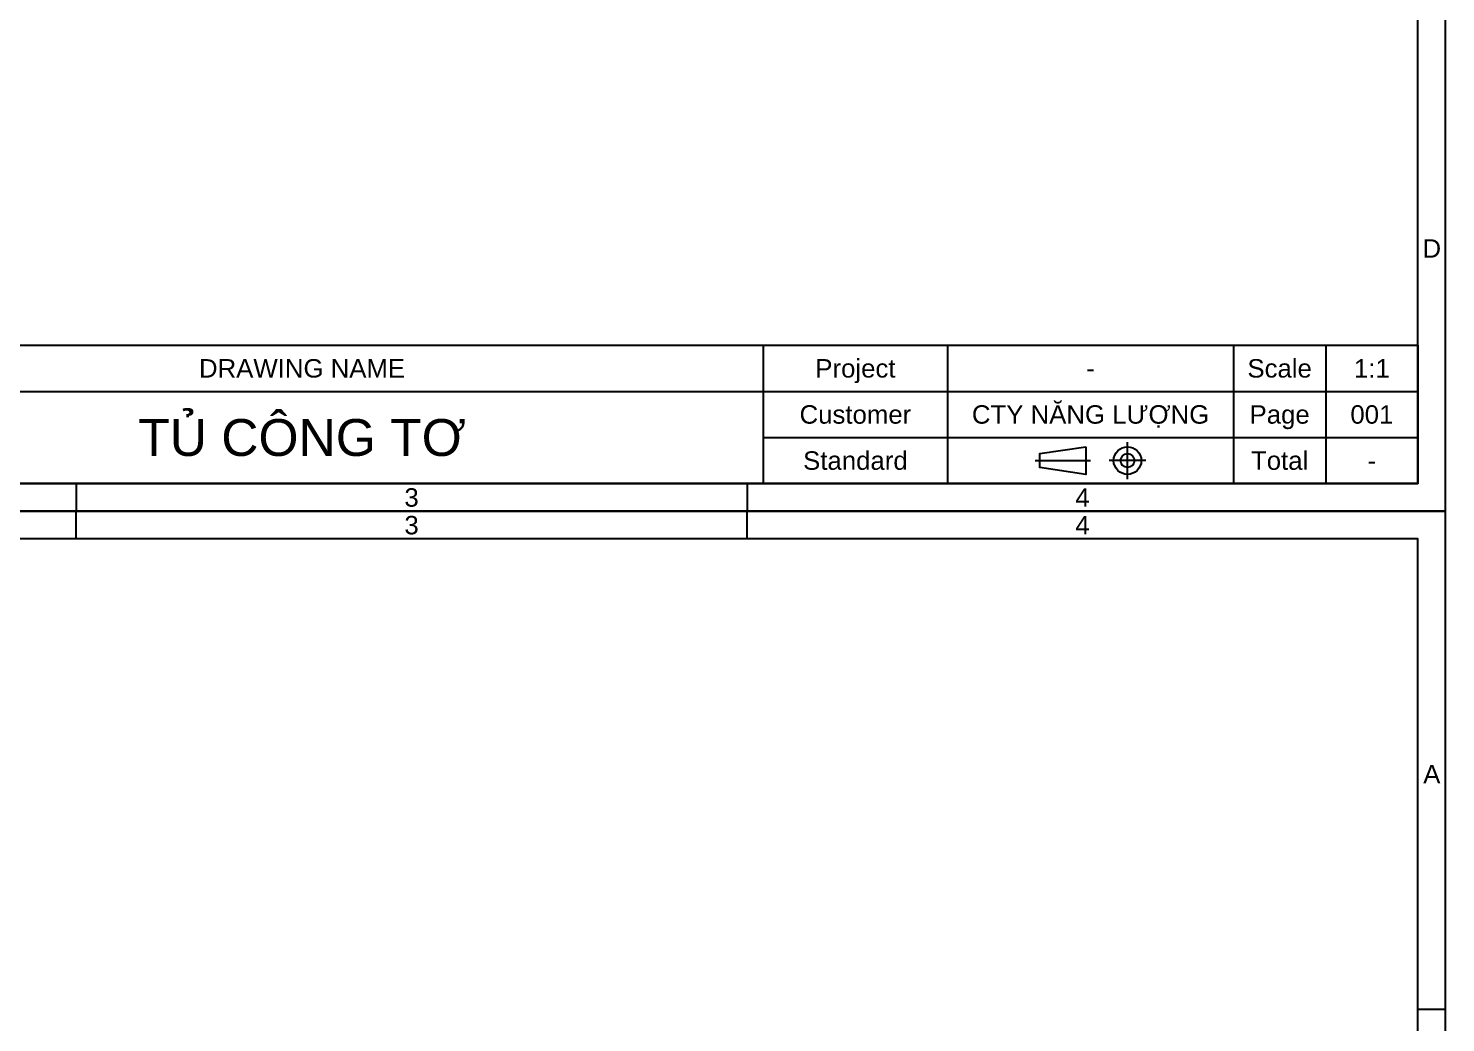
# Model space of a CAD drawing. Header units: millimetres. Extents: x -33730 to 17150, y -76829 to -27437.
# Drawn here: x -4051 to -670, y -40922 to -38551 of the extents above; entities that cross this region are included whole.
import ezdxf
from ezdxf.enums import TextEntityAlignment as Align

# ---------------------------------------------------------------- set-up
doc = ezdxf.new("R2010")
doc.units = ezdxf.units.MM
doc.header["$LTSCALE"] = 3
doc.layers.add('@.TEXT', color=7, linetype='Continuous')
doc.layers.add('@.VISIBLE', color=7, linetype='Continuous')
doc.styles.add('Arial', font='arial.ttf')

# ---------------------------------------------------------------- blocks, each defined once
blk = doc.blocks.new('Standard ISO')
at = {"color": 6}
for p, q in [((4, -2), (4, 2)), ((-6, 0), (0, 0)), ((6, 0), (2, 0))]:
    blk.add_line(p, q, dxfattribs=at)
blk.add_lwpolyline([(-0.5, 1.5), (-0.5, -1.5), (-5.5, -0.75), (-5.5, 0.75), (-0.5, 1.5)])
for radius in [1.5, 0.75]:
    blk.add_circle((4, 0), radius)
blk = doc.blocks.new('KHUNG BAN VE (Made by Tung)')
at = {"layer": '@.VISIBLE', "color": 8}
for p, q in [((148.5, 207), (148.5, 210)), ((221.25, 207), (221.25, 210)), ((294, 156), (297, 156)), ((223, 18), (223, 3)), ((243, 18), (243, 3)), ((274, 18), (274, 3)), ((284, 18), (284, 3)), ((123, 13), (294, 13)), ((223, 8), (294, 8)), ((148.5, 3), (148.5, 0)), ((221.25, 3), (221.25, 0))]:
    blk.add_line(p, q, dxfattribs=at)
for points in [[(0, 0), (297, 0), (297, 210), (0, 210)], [(3, 3), (294, 3), (294, 207), (3, 207)], [(3, 18), (294, 18), (294, 3), (3, 3)]]:
    blk.add_lwpolyline(points, close=True, dxfattribs=at)
blk.add_blockref('Standard ISO', (258.5, 5.5))
at = {"layer": '@.TEXT', "color": 1, "style": 'Arial'}
for s, p in [('3', (184.875, 208.5)), ('4', (257.625, 208.5)), ('A', (295.5, 181.5)), ('D', (295.5, 28.5)), ('3', (184.875, 1.5)), ('4', (257.625, 1.5))]:
    blk.add_text(s, height=2, dxfattribs=at).set_placement(p, align=Align.MIDDLE_CENTER)
at = {"layer": '@.TEXT', "color": 2, "style": 'Arial'}
for s, p in [('DRAWING NAME', (173, 15.5)), ('Project', (233, 15.5)), ('Scale', (279, 15.5)), ('Customer', (233, 10.5)), ('Page', (279, 10.5)), ('Standard', (233, 5.5)), ('Total', (279, 5.5))]:
    blk.add_text(s, height=2, dxfattribs=at).set_placement(p, align=Align.MIDDLE_CENTER)
at = {"layer": '@.TEXT', "color": 1, "style": 'Arial'}
for tag, height, p in [('DESIGNER_NAME', 2, (38, 15.5)), ('PROJECT_CODE', 2, (258.5, 15.5)), ('SCALE', 2, (289, 15.5)), ('APPROVED_NAME', 2, (38, 10.5)), ('CUSTOMER_NAME', 2, (258.5, 10.5)), ('PAGE', 2, (289, 10.5)), ('DRAWING_NAME', 4, (173, 8)), ('TOTAL', 2, (289, 5.5))]:
    blk.add_attdef(tag, text='', height=height, dxfattribs=at).set_placement(p, align=Align.MIDDLE_CENTER)

msp = doc.modelspace()

# ---------------------------------------------------------------- block references
at = {"layer": '@.VISIBLE'}
ref = msp.add_blockref('KHUNG BAN VE (Made by Tung)', (-7204.05, -39702.63), dxfattribs=dict(at, xscale=22, yscale=22, zscale=22))
ref.add_attrib('TOTAL', '-', dxfattribs={"layer": '@.TEXT', "color": 1, "height": 44, "style": 'Arial'}).set_placement((-846.05, -39581.63), align=Align.MIDDLE_CENTER)
ref.add_attrib('PAGE', '001', dxfattribs={"layer": '@.TEXT', "color": 1, "height": 44, "style": 'Arial'}).set_placement((-846.05, -39471.63), align=Align.MIDDLE_CENTER)
ref.add_attrib('SCALE', '1:1', dxfattribs={"layer": '@.TEXT', "color": 1, "height": 44, "style": 'Arial'}).set_placement((-846.05, -39361.63), align=Align.MIDDLE_CENTER)
ref.add_attrib('CUSTOMER_NAME', 'CTY NĂNG LƯỢNG', dxfattribs={"layer": '@.TEXT', "color": 1, "height": 44, "style": 'Arial'}).set_placement((-1517.05, -39471.63), align=Align.MIDDLE_CENTER)
ref.add_attrib('PROJECT_CODE', '-', dxfattribs={"layer": '@.TEXT', "color": 1, "height": 44, "style": 'Arial'}).set_placement((-1517.05, -39361.63), align=Align.MIDDLE_CENTER)
ref.add_attrib('DRAWING_NAME', 'TỦ CÔNG TƠ', dxfattribs={"layer": '@.TEXT', "color": 1, "height": 88, "style": 'Arial'}).set_placement((-3398.05, -39526.63), align=Align.MIDDLE_CENTER)
at = {"layer": '@.VISIBLE', "xscale": 22, "yscale": 22, "zscale": 22}
msp.add_blockref('KHUNG BAN VE (Made by Tung)', (-7204.05, -44322.63), dxfattribs=at)

doc.saveas('drawing.dxf')
